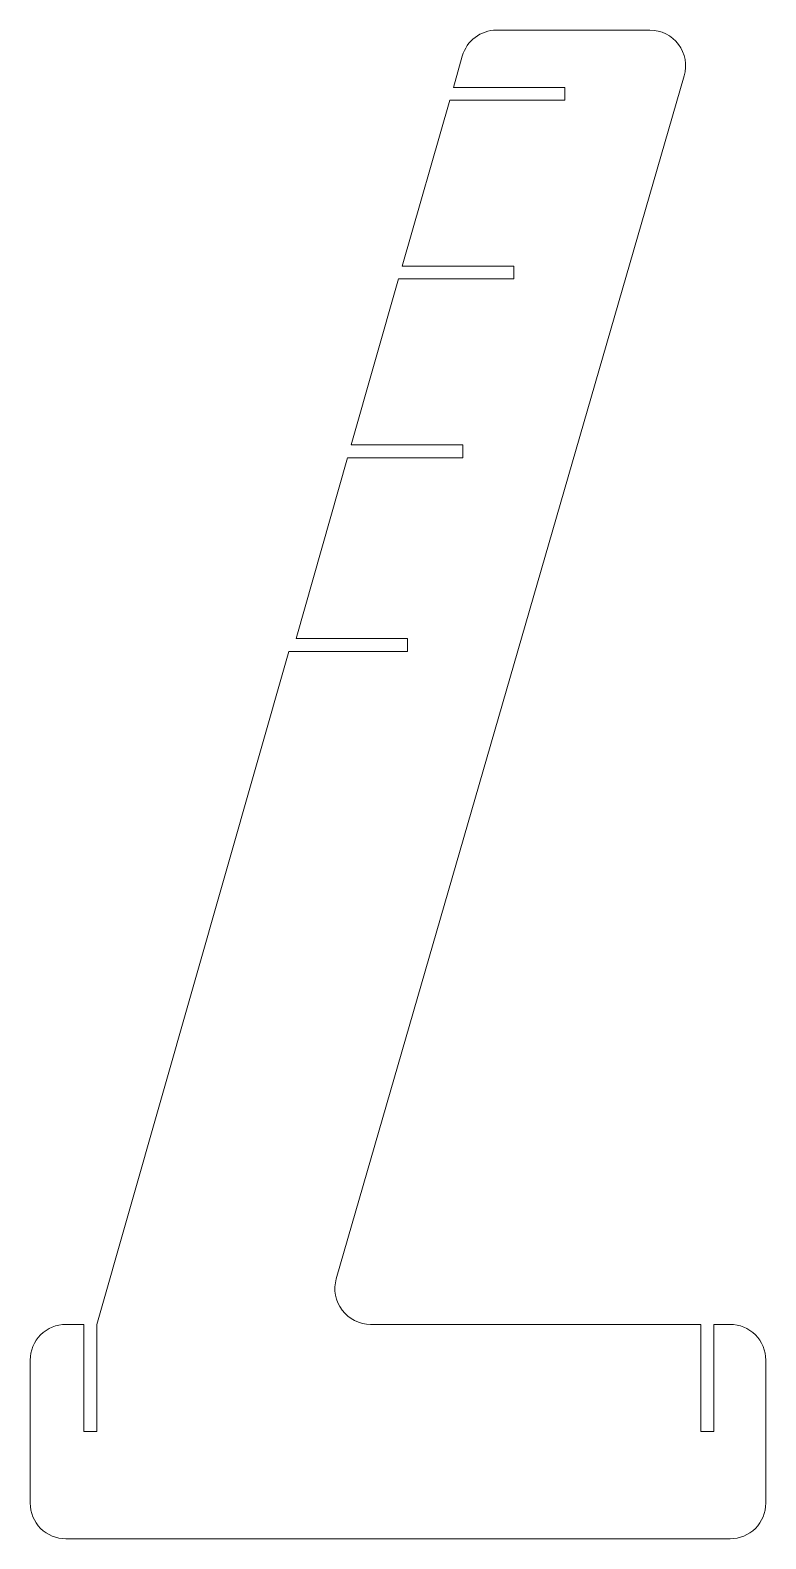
# Model space of a CAD drawing. Header units: centimetres. Extents: x -21 to 31, y -56 to 49.
import ezdxf

# ---------------------------------------------------------------- set-up
doc = ezdxf.new("R2010")
doc.units = ezdxf.units.CM
doc.header["$MEASUREMENT"] = 0
doc.layers.add('Ebene 1', color=7, linetype='Continuous')

msp = doc.modelspace()

# ---------------------------------------------------------------- linework, layer by layer
at = {"layer": 'Ebene 1', "lineweight": 9}
for points in [[(11.91146, 49.032), (10.79503, 49.032), (9.81393, 48.29177), (9.50748, 47.21823)], [(11.91146, 49.032), (11.91146, 49.032), (22.63129, 49.032), (22.63129, 49.032)], [(8.88344, 45.0321), (8.88344, 45.0321), (9.50748, 47.21823), (9.50748, 47.21823)], [(25.03279, 45.83715), (25.03279, 45.83715), (0.69466, -38.27846), (0.69466, -38.27846)], [(16.68303, 45.0321), (16.68303, 45.0321), (8.88344, 45.0321), (8.88344, 45.0321)], [(16.68303, 45.0321), (16.68303, 45.0321), (16.68303, 44.1321), (16.68303, 44.1321)], [(5.31524, 32.5321), (5.31524, 32.5321), (8.62653, 44.1321), (8.62653, 44.1321)], [(8.62653, 44.1321), (8.62653, 44.1321), (16.68303, 44.1321), (16.68303, 44.1321)], [(5.31524, 32.5321), (5.31524, 32.5321), (13.11483, 32.5321), (13.11483, 32.5321)], [(13.11483, 32.5321), (13.11483, 32.5321), (13.11483, 31.6321), (13.11483, 31.6321)], [(1.74704, 20.0321), (1.74704, 20.0321), (5.05833, 31.6321), (5.05833, 31.6321)], [(5.05833, 31.6321), (5.05833, 31.6321), (13.11483, 31.6321), (13.11483, 31.6321)], [(1.49013, 19.1321), (1.49013, 19.1321), (-2.11746, 6.4941), (-2.11746, 6.4941)], [(1.49013, 19.1321), (1.49013, 19.1321), (9.54663, 19.1321), (9.54663, 19.1321)], [(1.74704, 20.0321), (1.74704, 20.0321), (9.54663, 20.0321), (9.54663, 20.0321)], [(9.54663, 20.0321), (9.54663, 20.0321), (9.54663, 19.1321), (9.54663, 19.1321)], [(-2.11746, 6.4941), (-2.11746, 6.4941), (5.68213, 6.4941), (5.68213, 6.4941)], [(5.68213, 6.4941), (5.68213, 6.4941), (5.68213, 5.5941), (5.68213, 5.5941)], [(-2.62195, 5.5941), (-2.62195, 5.5941), (-16.05762, -41.47331), (-16.05762, -41.47331)], [(5.68213, 5.5941), (5.68213, 5.5941), (-2.62195, 5.5941), (-2.62195, 5.5941)], [(-16.95762, -41.47331), (-16.95762, -41.47331), (-18.2142, -41.47331), (-18.2142, -41.47331)], [(-16.95762, -41.47331), (-16.95762, -41.47331), (-16.95762, -48.97331), (-16.95762, -48.97331)], [(-16.05762, -41.47331), (-16.05762, -41.47331), (-16.05762, -48.97331), (-16.05762, -48.97331)], [(3.09616, -41.47331), (3.09616, -41.47331), (26.19411, -41.47331), (26.19411, -41.47331)], [(26.19411, -41.47331), (26.19411, -41.47331), (26.19411, -48.9679), (26.19411, -48.9679)], [(27.09411, -41.47331), (27.09411, -41.47331), (27.09411, -48.9679), (27.09411, -48.9679)], [(27.09411, -41.47331), (27.09411, -41.47331), (28.23982, -41.47331), (28.23982, -41.47331)], [(-20.7142, -43.97331), (-20.7142, -43.97331), (-20.7142, -53.96791), (-20.7142, -53.96791)], [(30.73982, -46.48451), (30.73982, -46.48451), (30.73982, -43.97331), (30.73982, -43.97331)], [(30.73982, -46.48451), (30.73982, -46.48451), (30.73982, -53.96791), (30.73982, -53.96791)], [(-16.95762, -48.97331), (-16.95762, -48.97331), (-16.05762, -48.97331), (-16.05762, -48.97331)], [(27.09411, -48.9679), (27.09411, -48.9679), (26.19411, -48.9679), (26.19411, -48.9679)], [(28.23982, -56.46791), (28.23982, -56.46791), (-18.2142, -56.46791), (-18.2142, -56.46791)]]:
    msp.add_open_spline(points, degree=3, dxfattribs=at)
for points in [[(25.03279, 45.83715), (25.25124, 46.59213), (25.10193, 47.40589), (24.62968, 48.03414), (24.62968, 48.03414), (24.15744, 48.6624), (23.41724, 49.032), (22.63129, 49.032)], [(0.69466, -38.27846), (0.47621, -39.03344), (0.62552, -39.8472), (1.09777, -40.47545), (1.09777, -40.47545), (1.57001, -41.10371), (2.31021, -41.47331), (3.09616, -41.47331)], [(-18.2142, -41.47331), (-18.87724, -41.47331), (-19.51312, -41.7367), (-19.98196, -42.20554), (-19.98196, -42.20554), (-20.45081, -42.67438), (-20.7142, -43.31027), (-20.7142, -43.97331)], [(30.73982, -43.97331), (30.73982, -43.31027), (30.47643, -42.67438), (30.00758, -42.20554), (30.00758, -42.20554), (29.53874, -41.7367), (28.90286, -41.47331), (28.23982, -41.47331)], [(-20.7142, -53.9679), (-20.7142, -54.63094), (-20.45081, -55.26682), (-19.98196, -55.73567), (-19.98196, -55.73567), (-19.51312, -56.20451), (-18.87724, -56.4679), (-18.2142, -56.4679)], [(28.23982, -56.4679), (28.90286, -56.4679), (29.53874, -56.20451), (30.00758, -55.73567), (30.00758, -55.73567), (30.47643, -55.26682), (30.73982, -54.63094), (30.73982, -53.9679)]]:
    msp.add_open_spline(points, degree=3, knots=[0, 0, 0, 0, 0.333333333, 0.333333333, 0.333333333, 0.333333333, 1, 1, 1, 1], dxfattribs=at)

doc.saveas('drawing.dxf')
